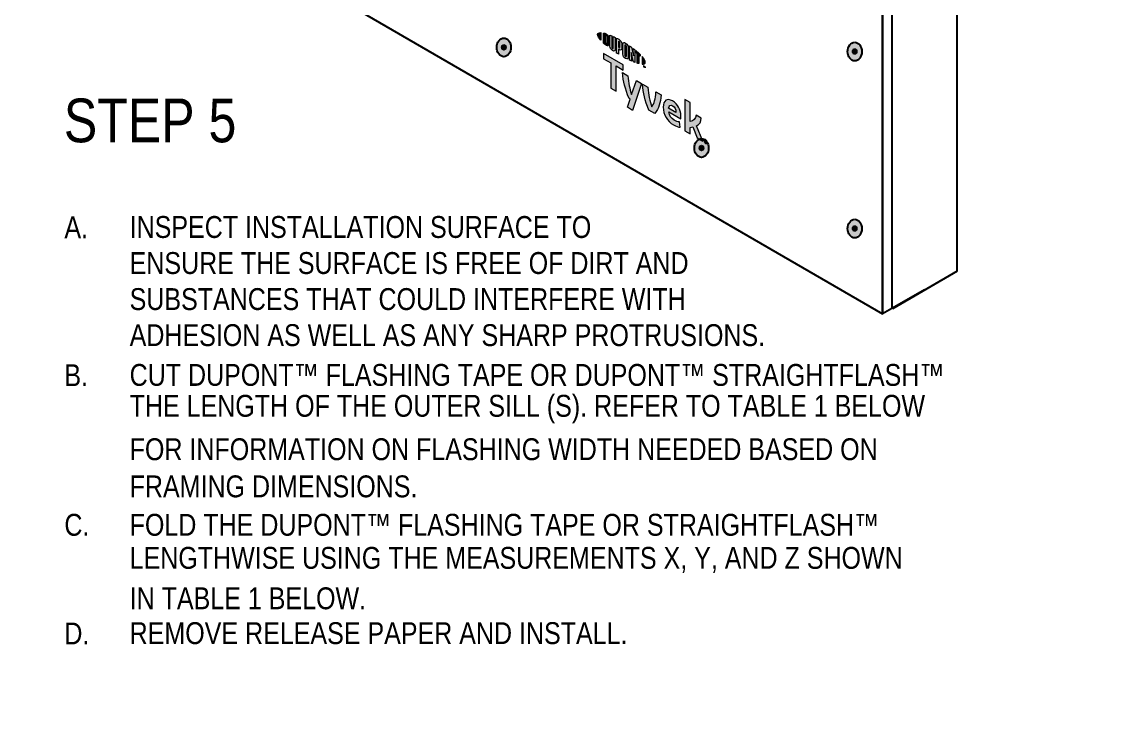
# Model space of a CAD drawing. Header units: inches. Extents: x -22 to 84, y -21 to 19.
# Drawn here: x 8.57 to 16.46, y 3.71 to 8.65 of the extents above; entities that cross this region are included whole.
import ezdxf

# ---------------------------------------------------------------- set-up
doc = ezdxf.new("R2010")
doc.units = ezdxf.units.IN
doc.header["$MEASUREMENT"] = 0
for name, color, linetype, lineweight in [('.ATI-TEXT', 7, 'Continuous', 0), ('G-ANNO-TTLB', 7, 'Continuous', 0), ('TYVEK', 7, 'Continuous', 0), ('X-REF - TRACED', 7, 'Continuous', 0)]:
    doc.layers.add(name, color=color, linetype=linetype, lineweight=lineweight)

# ---------------------------------------------------------------- blocks, each defined once
blk = doc.blocks.new('Block_119')
at = {"layer": 'X-REF - TRACED', "true_color": 0x848484, "transparency": 33554687}
h = blk.add_hatch(color=252, dxfattribs=at)
h.dxf.hatch_style = 2
edge = h.paths.add_edge_path()
edge.add_spline(control_points=[(12.6806, 8.5655), (12.6806, 8.5555), (12.689, 8.5412), (12.7039, 8.5246), (12.7039, 8.5246), (12.7039, 8.5793), (12.7039, 8.5793), (12.689, 8.5799), (12.6806, 8.5755), (12.6806, 8.5655)], knot_values=[0, 0, 0, 0, 1, 1, 1, 2, 2, 2, 3, 3, 3, 3], degree=3, periodic=0)
h = blk.add_hatch(color=252, dxfattribs=at)
h.dxf.hatch_style = 2
edge = h.paths.add_edge_path()
edge.add_spline(control_points=[(12.7484, 8.504), (12.7484, 8.4998), (12.7462, 8.4997), (12.7435, 8.5012), (12.7415, 8.5024), (12.7383, 8.505), (12.7358, 8.5073), (12.7358, 8.5073), (12.7358, 8.5597), (12.7358, 8.5597), (12.7383, 8.559), (12.7415, 8.558), (12.7435, 8.5568), (12.7462, 8.5553), (12.7484, 8.5526), (12.7484, 8.5484), (12.7484, 8.5484), (12.7484, 8.504), (12.7484, 8.504)], knot_values=[0, 0, 0, 0, 1, 1, 1, 2, 2, 2, 3, 3, 3, 4, 4, 4, 5, 5, 5, 6, 6, 6, 6], degree=3, periodic=0)
edge = h.paths.add_edge_path()
edge.add_spline(control_points=[(12.7453, 8.5695), (12.7411, 8.5719), (12.7352, 8.5739), (12.7244, 8.5764), (12.7244, 8.5764), (12.7244, 8.5038), (12.7244, 8.5038), (12.7339, 8.495), (12.7411, 8.4889), (12.7453, 8.4865), (12.7548, 8.481), (12.7602, 8.4846), (12.7602, 8.4953), (12.7602, 8.4953), (12.7602, 8.5435), (12.7602, 8.5435), (12.7602, 8.5542), (12.7548, 8.564), (12.7453, 8.5695)], knot_values=[0, 0, 0, 0, 1, 1, 1, 2, 2, 2, 3, 3, 3, 4, 4, 4, 5, 5, 5, 6, 6, 6, 6], degree=3, periodic=0)
h = blk.add_hatch(color=252, dxfattribs=at)
h.dxf.hatch_style = 2
edge = h.paths.add_edge_path()
edge.add_spline(control_points=[(12.7934, 8.4695), (12.7934, 8.4653), (12.7922, 8.4633), (12.7876, 8.4666), (12.7831, 8.4698), (12.7819, 8.4727), (12.7819, 8.4777), (12.7819, 8.4777), (12.7819, 8.5567), (12.7819, 8.5567), (12.7789, 8.558), (12.7723, 8.5608), (12.7694, 8.562), (12.7694, 8.562), (12.7694, 8.4821), (12.7694, 8.4821), (12.7694, 8.4693), (12.7748, 8.4613), (12.7876, 8.4522), (12.7993, 8.4439), (12.8064, 8.4466), (12.8064, 8.4607), (12.8064, 8.4607), (12.8064, 8.5451), (12.8064, 8.5451), (12.804, 8.5463), (12.796, 8.5502), (12.7934, 8.5514), (12.7934, 8.5514), (12.7934, 8.4695), (12.7934, 8.4695)], knot_values=[0, 0, 0, 0, 1, 1, 1, 2, 2, 2, 3, 3, 3, 4, 4, 4, 5, 5, 5, 6, 6, 6, 7, 7, 7, 8, 8, 8, 9, 9, 9, 10, 10, 10, 10], degree=3, periodic=0)
h = blk.add_hatch(color=252, dxfattribs=at)
h.dxf.hatch_style = 2
edge = h.paths.add_edge_path()
edge.add_spline(control_points=[(12.8409, 8.4768), (12.8409, 8.4722), (12.8395, 8.4707), (12.8342, 8.4737), (12.8342, 8.4737), (12.8296, 8.4763), (12.8296, 8.4763), (12.8296, 8.4763), (12.8296, 8.5183), (12.8296, 8.5183), (12.8317, 8.5172), (12.8328, 8.5166), (12.834, 8.5159), (12.8397, 8.5126), (12.8409, 8.5094), (12.8409, 8.5048), (12.8409, 8.5048), (12.8409, 8.4768), (12.8409, 8.4768)], knot_values=[0, 0, 0, 0, 1, 1, 1, 2, 2, 2, 3, 3, 3, 4, 4, 4, 5, 5, 5, 6, 6, 6, 6], degree=3, periodic=0)
edge = h.paths.add_edge_path()
edge.add_spline(control_points=[(12.8347, 8.5303), (12.8325, 8.5316), (12.8242, 8.5361), (12.8166, 8.54), (12.8166, 8.54), (12.8166, 8.4336), (12.8166, 8.4336), (12.8192, 8.432), (12.826, 8.4277), (12.8296, 8.4255), (12.8296, 8.4255), (12.8296, 8.4616), (12.8296, 8.4616), (12.8296, 8.4616), (12.8347, 8.4586), (12.8347, 8.4586), (12.8484, 8.4508), (12.8541, 8.4545), (12.8541, 8.468), (12.8541, 8.468), (12.8541, 8.4994), (12.8541, 8.4994), (12.8541, 8.5126), (12.8477, 8.5229), (12.8347, 8.5303)], knot_values=[0, 0, 0, 0, 1, 1, 1, 2, 2, 2, 3, 3, 3, 4, 4, 4, 5, 5, 5, 6, 6, 6, 7, 7, 7, 8, 8, 8, 8], degree=3, periodic=0)
h = blk.add_hatch(color=252, dxfattribs=at)
h.dxf.hatch_style = 2
edge = h.paths.add_edge_path()
edge.add_spline(control_points=[(12.8874, 8.4128), (12.8874, 8.4086), (12.8862, 8.4071), (12.8816, 8.4096), (12.8769, 8.4122), (12.8756, 8.4153), (12.8756, 8.4196), (12.8756, 8.4196), (12.8756, 8.4859), (12.8756, 8.4859), (12.8756, 8.4902), (12.8769, 8.4919), (12.8816, 8.489), (12.8862, 8.4862), (12.8874, 8.4832), (12.8874, 8.479), (12.8874, 8.479), (12.8874, 8.4128), (12.8874, 8.4128)], knot_values=[0, 0, 0, 0, 1, 1, 1, 2, 2, 2, 3, 3, 3, 4, 4, 4, 5, 5, 5, 6, 6, 6, 6], degree=3, periodic=0)
edge = h.paths.add_edge_path()
edge.add_spline(control_points=[(12.8816, 8.5039), (12.8695, 8.5115), (12.8623, 8.5095), (12.8623, 8.4955), (12.8623, 8.4955), (12.8623, 8.426), (12.8623, 8.426), (12.8623, 8.4112), (12.8689, 8.4014), (12.8816, 8.3947), (12.8941, 8.3881), (12.9006, 8.3898), (12.9006, 8.4055), (12.9006, 8.4055), (12.9006, 8.4719), (12.9006, 8.4719), (12.9006, 8.4868), (12.8947, 8.4956), (12.8816, 8.5039)], knot_values=[0, 0, 0, 0, 1, 1, 1, 2, 2, 2, 3, 3, 3, 4, 4, 4, 5, 5, 5, 6, 6, 6, 6], degree=3, periodic=0)
h = blk.add_hatch(color=252, dxfattribs=at)
h.dxf.hatch_style = 2
edge = h.paths.add_edge_path()
edge.add_spline(control_points=[(12.9368, 8.4128), (12.9368, 8.4128), (12.9223, 8.4752), (12.9223, 8.4752), (12.9184, 8.4781), (12.9136, 8.4814), (12.91, 8.4839), (12.91, 8.4839), (12.91, 8.3819), (12.91, 8.3819), (12.9125, 8.3807), (12.9191, 8.3778), (12.9225, 8.3763), (12.9225, 8.3763), (12.9215, 8.437), (12.9215, 8.437), (12.9215, 8.437), (12.9368, 8.3704), (12.9368, 8.3704), (12.94, 8.3691), (12.9448, 8.3673), (12.9479, 8.3662), (12.9479, 8.3662), (12.9479, 8.4558), (12.9479, 8.4558), (12.9446, 8.4585), (12.9387, 8.463), (12.9359, 8.4652), (12.9359, 8.4652), (12.9368, 8.4128), (12.9368, 8.4128)], knot_values=[0, 0, 0, 0, 1, 1, 1, 2, 2, 2, 3, 3, 3, 4, 4, 4, 5, 5, 5, 6, 6, 6, 7, 7, 7, 8, 8, 8, 9, 9, 9, 10, 10, 10, 10], degree=3, periodic=0)
h = blk.add_hatch(color=252, dxfattribs=at)
h.dxf.hatch_style = 2
edge = h.paths.add_edge_path()
edge.add_spline(control_points=[(12.9543, 8.4364), (12.9575, 8.4339), (12.9607, 8.4314), (12.9638, 8.4288), (12.9638, 8.4288), (12.9638, 8.361), (12.9638, 8.361), (12.9667, 8.3601), (12.972, 8.3586), (12.9755, 8.3578), (12.9755, 8.3578), (12.9755, 8.4188), (12.9755, 8.4188), (12.9789, 8.4159), (12.9821, 8.413), (12.985, 8.4104), (12.985, 8.4104), (12.985, 8.4235), (12.985, 8.4235), (12.9758, 8.4325), (12.9659, 8.4412), (12.9543, 8.4506), (12.9543, 8.4506), (12.9543, 8.4364), (12.9543, 8.4364)], knot_values=[0, 0, 0, 0, 1, 1, 1, 2, 2, 2, 3, 3, 3, 4, 4, 4, 5, 5, 5, 6, 6, 6, 7, 7, 7, 8, 8, 8, 8], degree=3, periodic=0)
h = blk.add_hatch(color=252, dxfattribs=at)
h.dxf.hatch_style = 2
edge = h.paths.add_edge_path()
edge.add_spline(control_points=[(13.0223, 8.3682), (13.0223, 8.3582), (13.0138, 8.3537), (12.999, 8.3542), (12.999, 8.3542), (12.999, 8.409), (12.999, 8.409), (13.0138, 8.3924), (13.0223, 8.3781), (13.0223, 8.3682)], knot_values=[0, 0, 0, 0, 1, 1, 1, 2, 2, 2, 3, 3, 3, 3], degree=3, periodic=0)
h = blk.add_hatch(color=252, dxfattribs=at)
h.dxf.hatch_style = 2
edge = h.paths.add_edge_path()
edge.add_spline(control_points=[(13.0154, 8.3392), (13.0154, 8.3392), (13.0168, 8.3384), (13.0168, 8.3384), (13.0168, 8.3384), (13.0189, 8.3335), (13.0189, 8.3335), (13.0189, 8.3335), (13.0209, 8.336), (13.0209, 8.336), (13.0209, 8.336), (13.0223, 8.3352), (13.0223, 8.3352), (13.0223, 8.3352), (13.0223, 8.3274), (13.0223, 8.3274), (13.0223, 8.3274), (13.021, 8.3281), (13.021, 8.3281), (13.021, 8.3281), (13.021, 8.3337), (13.021, 8.3337), (13.021, 8.3337), (13.0189, 8.3312), (13.0189, 8.3312), (13.0189, 8.3312), (13.0188, 8.3312), (13.0188, 8.3312), (13.0188, 8.3312), (13.0167, 8.3362), (13.0167, 8.3362), (13.0167, 8.3362), (13.0167, 8.3306), (13.0167, 8.3306), (13.0167, 8.3306), (13.0154, 8.3314), (13.0154, 8.3314), (13.0154, 8.3314), (13.0154, 8.3392), (13.0154, 8.3392)], knot_values=[0, 0, 0, 0, 1, 1, 1, 2, 2, 2, 3, 3, 3, 4, 4, 4, 5, 5, 5, 6, 6, 6, 7, 7, 7, 8, 8, 8, 9, 9, 9, 10, 10, 10, 11, 11, 11, 12, 12, 12, 13, 13, 13, 13], degree=3, periodic=0)
edge = h.paths.add_edge_path()
edge.add_spline(control_points=[(13.0105, 8.3407), (13.0105, 8.3407), (13.0083, 8.3419), (13.0083, 8.3419), (13.0083, 8.3419), (13.0083, 8.3433), (13.0083, 8.3433), (13.0083, 8.3433), (13.0139, 8.3401), (13.0139, 8.3401), (13.0139, 8.3401), (13.0139, 8.3387), (13.0139, 8.3387), (13.0139, 8.3387), (13.0118, 8.3399), (13.0118, 8.3399), (13.0118, 8.3399), (13.0118, 8.3334), (13.0118, 8.3334), (13.0118, 8.3334), (13.0105, 8.3342), (13.0105, 8.3342), (13.0105, 8.3342), (13.0105, 8.3407), (13.0105, 8.3407)], knot_values=[0, 0, 0, 0, 1, 1, 1, 2, 2, 2, 3, 3, 3, 4, 4, 4, 5, 5, 5, 6, 6, 6, 7, 7, 7, 8, 8, 8, 8], degree=3, periodic=0)
at = {"layer": 'X-REF - TRACED'}
for points, knots in [([(12.6806, 8.5655), (12.6806, 8.5555), (12.689, 8.5412), (12.7039, 8.5246), (12.7039, 8.5246), (12.7039, 8.5793), (12.7039, 8.5793), (12.689, 8.5799), (12.6806, 8.5755), (12.6806, 8.5655)], [0, 0, 0, 0, 1, 1, 1, 2, 2, 2, 3, 3, 3, 3]), ([(12.7453, 8.5695), (12.7411, 8.5719), (12.7352, 8.5739), (12.7244, 8.5764), (12.7244, 8.5764), (12.7244, 8.5038), (12.7244, 8.5038), (12.7339, 8.495), (12.7411, 8.4889), (12.7453, 8.4865), (12.7548, 8.481), (12.7602, 8.4846), (12.7602, 8.4953), (12.7602, 8.4953), (12.7602, 8.5435), (12.7602, 8.5435), (12.7602, 8.5542), (12.7548, 8.564), (12.7453, 8.5695)], [0, 0, 0, 0, 1, 1, 1, 2, 2, 2, 3, 3, 3, 4, 4, 4, 5, 5, 5, 6, 6, 6, 6]), ([(12.7484, 8.504), (12.7484, 8.4998), (12.7462, 8.4997), (12.7435, 8.5012), (12.7415, 8.5024), (12.7383, 8.505), (12.7358, 8.5073), (12.7358, 8.5073), (12.7358, 8.5597), (12.7358, 8.5597), (12.7383, 8.559), (12.7415, 8.558), (12.7435, 8.5568), (12.7462, 8.5553), (12.7484, 8.5526), (12.7484, 8.5484), (12.7484, 8.5484), (12.7484, 8.504), (12.7484, 8.504)], [0, 0, 0, 0, 1, 1, 1, 2, 2, 2, 3, 3, 3, 4, 4, 4, 5, 5, 5, 6, 6, 6, 6]), ([(12.7934, 8.4695), (12.7934, 8.4653), (12.7922, 8.4633), (12.7876, 8.4666), (12.7831, 8.4698), (12.7819, 8.4727), (12.7819, 8.4777), (12.7819, 8.4777), (12.7819, 8.5567), (12.7819, 8.5567), (12.7789, 8.558), (12.7723, 8.5608), (12.7694, 8.562), (12.7694, 8.562), (12.7694, 8.4821), (12.7694, 8.4821), (12.7694, 8.4693), (12.7748, 8.4613), (12.7876, 8.4522), (12.7993, 8.4439), (12.8064, 8.4466), (12.8064, 8.4607), (12.8064, 8.4607), (12.8064, 8.5451), (12.8064, 8.5451), (12.804, 8.5463), (12.796, 8.5502), (12.7934, 8.5514), (12.7934, 8.5514), (12.7934, 8.4695), (12.7934, 8.4695)], [0, 0, 0, 0, 1, 1, 1, 2, 2, 2, 3, 3, 3, 4, 4, 4, 5, 5, 5, 6, 6, 6, 7, 7, 7, 8, 8, 8, 9, 9, 9, 10, 10, 10, 10]), ([(12.8347, 8.5303), (12.8325, 8.5316), (12.8242, 8.5361), (12.8166, 8.54), (12.8166, 8.54), (12.8166, 8.4336), (12.8166, 8.4336), (12.8192, 8.432), (12.826, 8.4277), (12.8296, 8.4255), (12.8296, 8.4255), (12.8296, 8.4616), (12.8296, 8.4616), (12.8296, 8.4616), (12.8347, 8.4586), (12.8347, 8.4586), (12.8484, 8.4508), (12.8541, 8.4545), (12.8541, 8.468), (12.8541, 8.468), (12.8541, 8.4994), (12.8541, 8.4994), (12.8541, 8.5126), (12.8477, 8.5229), (12.8347, 8.5303)], [0, 0, 0, 0, 1, 1, 1, 2, 2, 2, 3, 3, 3, 4, 4, 4, 5, 5, 5, 6, 6, 6, 7, 7, 7, 8, 8, 8, 8]), ([(12.8409, 8.4768), (12.8409, 8.4722), (12.8395, 8.4707), (12.8342, 8.4737), (12.8342, 8.4737), (12.8296, 8.4763), (12.8296, 8.4763), (12.8296, 8.4763), (12.8296, 8.5183), (12.8296, 8.5183), (12.8317, 8.5172), (12.8328, 8.5166), (12.834, 8.5159), (12.8397, 8.5126), (12.8409, 8.5094), (12.8409, 8.5048), (12.8409, 8.5048), (12.8409, 8.4768), (12.8409, 8.4768)], [0, 0, 0, 0, 1, 1, 1, 2, 2, 2, 3, 3, 3, 4, 4, 4, 5, 5, 5, 6, 6, 6, 6]), ([(12.8816, 8.5039), (12.8695, 8.5115), (12.8623, 8.5095), (12.8623, 8.4955), (12.8623, 8.4955), (12.8623, 8.426), (12.8623, 8.426), (12.8623, 8.4112), (12.8689, 8.4014), (12.8816, 8.3947), (12.8941, 8.3881), (12.9006, 8.3898), (12.9006, 8.4055), (12.9006, 8.4055), (12.9006, 8.4719), (12.9006, 8.4719), (12.9006, 8.4868), (12.8947, 8.4956), (12.8816, 8.5039)], [0, 0, 0, 0, 1, 1, 1, 2, 2, 2, 3, 3, 3, 4, 4, 4, 5, 5, 5, 6, 6, 6, 6]), ([(12.8874, 8.4128), (12.8874, 8.4086), (12.8862, 8.4071), (12.8816, 8.4096), (12.8769, 8.4122), (12.8756, 8.4153), (12.8756, 8.4196), (12.8756, 8.4196), (12.8756, 8.4859), (12.8756, 8.4859), (12.8756, 8.4902), (12.8769, 8.4919), (12.8816, 8.489), (12.8862, 8.4862), (12.8874, 8.4832), (12.8874, 8.479), (12.8874, 8.479), (12.8874, 8.4128), (12.8874, 8.4128)], [0, 0, 0, 0, 1, 1, 1, 2, 2, 2, 3, 3, 3, 4, 4, 4, 5, 5, 5, 6, 6, 6, 6]), ([(12.9368, 8.4128), (12.9368, 8.4128), (12.9223, 8.4752), (12.9223, 8.4752), (12.9184, 8.4781), (12.9136, 8.4814), (12.91, 8.4839), (12.91, 8.4839), (12.91, 8.3819), (12.91, 8.3819), (12.9125, 8.3807), (12.9191, 8.3778), (12.9225, 8.3763), (12.9225, 8.3763), (12.9215, 8.437), (12.9215, 8.437), (12.9215, 8.437), (12.9368, 8.3704), (12.9368, 8.3704), (12.94, 8.3691), (12.9448, 8.3673), (12.9479, 8.3662), (12.9479, 8.3662), (12.9479, 8.4558), (12.9479, 8.4558), (12.9446, 8.4585), (12.9387, 8.463), (12.9359, 8.4652), (12.9359, 8.4652), (12.9368, 8.4128), (12.9368, 8.4128)], [0, 0, 0, 0, 1, 1, 1, 2, 2, 2, 3, 3, 3, 4, 4, 4, 5, 5, 5, 6, 6, 6, 7, 7, 7, 8, 8, 8, 9, 9, 9, 10, 10, 10, 10]), ([(12.9543, 8.4364), (12.9575, 8.4339), (12.9607, 8.4314), (12.9638, 8.4288), (12.9638, 8.4288), (12.9638, 8.361), (12.9638, 8.361), (12.9667, 8.3601), (12.972, 8.3586), (12.9755, 8.3578), (12.9755, 8.3578), (12.9755, 8.4188), (12.9755, 8.4188), (12.9789, 8.4159), (12.9821, 8.413), (12.985, 8.4104), (12.985, 8.4104), (12.985, 8.4235), (12.985, 8.4235), (12.9758, 8.4325), (12.9659, 8.4412), (12.9543, 8.4506), (12.9543, 8.4506), (12.9543, 8.4364), (12.9543, 8.4364)], [0, 0, 0, 0, 1, 1, 1, 2, 2, 2, 3, 3, 3, 4, 4, 4, 5, 5, 5, 6, 6, 6, 7, 7, 7, 8, 8, 8, 8]), ([(13.0223, 8.3682), (13.0223, 8.3582), (13.0138, 8.3537), (12.999, 8.3542), (12.999, 8.3542), (12.999, 8.409), (12.999, 8.409), (13.0138, 8.3924), (13.0223, 8.3781), (13.0223, 8.3682)], [0, 0, 0, 0, 1, 1, 1, 2, 2, 2, 3, 3, 3, 3]), ([(13.0105, 8.3407), (13.0105, 8.3407), (13.0083, 8.3419), (13.0083, 8.3419), (13.0083, 8.3419), (13.0083, 8.3433), (13.0083, 8.3433), (13.0083, 8.3433), (13.0139, 8.3401), (13.0139, 8.3401), (13.0139, 8.3401), (13.0139, 8.3387), (13.0139, 8.3387), (13.0139, 8.3387), (13.0118, 8.3399), (13.0118, 8.3399), (13.0118, 8.3399), (13.0118, 8.3334), (13.0118, 8.3334), (13.0118, 8.3334), (13.0105, 8.3342), (13.0105, 8.3342), (13.0105, 8.3342), (13.0105, 8.3407), (13.0105, 8.3407)], [0, 0, 0, 0, 1, 1, 1, 2, 2, 2, 3, 3, 3, 4, 4, 4, 5, 5, 5, 6, 6, 6, 7, 7, 7, 8, 8, 8, 8]), ([(13.0154, 8.3392), (13.0154, 8.3392), (13.0168, 8.3384), (13.0168, 8.3384), (13.0168, 8.3384), (13.0189, 8.3335), (13.0189, 8.3335), (13.0189, 8.3335), (13.0209, 8.336), (13.0209, 8.336), (13.0209, 8.336), (13.0223, 8.3352), (13.0223, 8.3352), (13.0223, 8.3352), (13.0223, 8.3274), (13.0223, 8.3274), (13.0223, 8.3274), (13.021, 8.3281), (13.021, 8.3281), (13.021, 8.3281), (13.021, 8.3337), (13.021, 8.3337), (13.021, 8.3337), (13.0189, 8.3312), (13.0189, 8.3312), (13.0189, 8.3312), (13.0188, 8.3312), (13.0188, 8.3312), (13.0188, 8.3312), (13.0167, 8.3362), (13.0167, 8.3362), (13.0167, 8.3362), (13.0167, 8.3306), (13.0167, 8.3306), (13.0167, 8.3306), (13.0154, 8.3314), (13.0154, 8.3314), (13.0154, 8.3314), (13.0154, 8.3392), (13.0154, 8.3392)], [0, 0, 0, 0, 1, 1, 1, 2, 2, 2, 3, 3, 3, 4, 4, 4, 5, 5, 5, 6, 6, 6, 7, 7, 7, 8, 8, 8, 9, 9, 9, 10, 10, 10, 11, 11, 11, 12, 12, 12, 13, 13, 13, 13])]:
    blk.add_open_spline(points, degree=3, knots=knots, dxfattribs=at)
blk = doc.blocks.new('Block_123')
at = {"layer": 'X-REF - TRACED', "true_color": 0x848484, "transparency": 33554687}
h = blk.add_hatch(color=252, dxfattribs=at)
h.dxf.hatch_style = 2
h.paths.add_polyline_path([(12.8647, 8.3498), (12.7244, 8.4308), (12.7244, 8.3927), (12.775, 8.3634), (12.775, 8.1829), (12.814, 8.1604), (12.814, 8.3409), (12.8647, 8.3117)])
h = blk.add_hatch(color=252, dxfattribs=at)
h.dxf.hatch_style = 2
edge = h.paths.add_edge_path()
edge.add_spline(control_points=[(13.0979, 8.1561), (13.0954, 8.1041), (13.0851, 8.0739), (13.069, 8.0479), (13.0535, 8.0921), (13.0434, 8.1342), (13.0404, 8.1893), (13.0404, 8.1893), (13.0025, 8.2111), (13.0025, 8.2111), (13.0066, 8.146), (13.0189, 8.0987), (13.0483, 8.0251), (13.0483, 8.0251), (13.09, 8.0011), (13.09, 8.0011), (13.1183, 8.0413), (13.13, 8.0748), (13.1355, 8.1344), (13.1355, 8.1344), (13.0979, 8.1561), (13.0979, 8.1561)], knot_values=[0, 0, 0, 0, 1, 1, 1, 2, 2, 2, 3, 3, 3, 4, 4, 4, 5, 5, 5, 6, 6, 6, 7, 7, 7, 7], degree=3, periodic=0)
h = blk.add_hatch(color=252, dxfattribs=at)
h.dxf.hatch_style = 2
edge = h.paths.add_edge_path()
edge.add_spline(control_points=[(13.1891, 8.0388), (13.1891, 8.0388), (13.2409, 8.0089), (13.2409, 8.0089), (13.2409, 8.0089), (13.2409, 8.0126), (13.2409, 8.0126), (13.2409, 8.0301), (13.2327, 8.0476), (13.2177, 8.0563), (13.2019, 8.0654), (13.1916, 8.0586), (13.1891, 8.0388)], knot_values=[0, 0, 0, 0, 1, 1, 1, 2, 2, 2, 3, 3, 3, 4, 4, 4, 4], degree=3, periodic=0)
edge = h.paths.add_edge_path()
edge.add_spline(control_points=[(13.2717, 7.9031), (13.2597, 7.9037), (13.242, 7.9096), (13.224, 7.92), (13.1801, 7.9453), (13.1502, 7.9944), (13.1502, 8.0463), (13.1502, 8.0959), (13.1777, 8.1138), (13.2177, 8.0907), (13.2534, 8.07), (13.2768, 8.0275), (13.2768, 7.9856), (13.2768, 7.9763), (13.2763, 7.9685), (13.2757, 7.9625), (13.2757, 7.9625), (13.1897, 8.0122), (13.1897, 8.0122), (13.1932, 7.9852), (13.206, 7.9666), (13.2278, 7.954), (13.2411, 7.9463), (13.2539, 7.9423), (13.2657, 7.9412), (13.2657, 7.9412), (13.2717, 7.9031), (13.2717, 7.9031)], knot_values=[0, 0, 0, 0, 1, 1, 1, 2, 2, 2, 3, 3, 3, 4, 4, 4, 5, 5, 5, 6, 6, 6, 7, 7, 7, 8, 8, 8, 9, 9, 9, 9], degree=3, periodic=0)
h = blk.add_hatch(color=252, dxfattribs=at)
h.dxf.hatch_style = 2
edge = h.paths.add_edge_path()
edge.add_spline(control_points=[(13.3882, 7.9141), (13.3882, 7.9141), (13.4335, 7.8028), (13.4335, 7.8028), (13.4335, 7.8028), (13.3926, 7.8264), (13.3926, 7.8264), (13.3926, 7.8264), (13.3613, 7.9053), (13.3613, 7.9053), (13.3556, 7.904), (13.3496, 7.9027), (13.343, 7.9018), (13.343, 7.9018), (13.343, 7.855), (13.343, 7.855), (13.343, 7.855), (13.3054, 7.8767), (13.3054, 7.8767), (13.3054, 7.8767), (13.3054, 8.1006), (13.3054, 8.1006), (13.3054, 8.1006), (13.343, 8.0811), (13.343, 8.0811), (13.343, 8.0811), (13.343, 7.9434), (13.343, 7.9434), (13.3686, 7.9476), (13.3812, 7.9622), (13.3855, 7.99), (13.3855, 7.99), (13.4228, 7.9685), (13.4228, 7.9685), (13.422, 7.9421), (13.41, 7.925), (13.3882, 7.9141)], knot_values=[0, 0, 0, 0, 1, 1, 1, 2, 2, 2, 3, 3, 3, 4, 4, 4, 5, 5, 5, 6, 6, 6, 7, 7, 7, 8, 8, 8, 9, 9, 9, 10, 10, 10, 11, 11, 11, 12, 12, 12, 12], degree=3, periodic=0)
at = {"layer": 'X-REF - TRACED'}
blk.add_lwpolyline([(12.8647, 8.3498), (12.7244, 8.4308), (12.7244, 8.3927), (12.775, 8.3634), (12.775, 8.1829), (12.814, 8.1604), (12.814, 8.3409), (12.8647, 8.3117)], close=True, dxfattribs=at)
for points, knots in [([(13.0979, 8.1561), (13.0954, 8.1041), (13.0851, 8.0739), (13.069, 8.0479), (13.0535, 8.0921), (13.0434, 8.1342), (13.0404, 8.1893), (13.0404, 8.1893), (13.0025, 8.2111), (13.0025, 8.2111), (13.0066, 8.146), (13.0189, 8.0987), (13.0483, 8.0251), (13.0483, 8.0251), (13.09, 8.0011), (13.09, 8.0011), (13.1183, 8.0413), (13.13, 8.0748), (13.1355, 8.1344), (13.1355, 8.1344), (13.0979, 8.1561), (13.0979, 8.1561)], [0, 0, 0, 0, 1, 1, 1, 2, 2, 2, 3, 3, 3, 4, 4, 4, 5, 5, 5, 6, 6, 6, 7, 7, 7, 7]), ([(13.2717, 7.9031), (13.2597, 7.9037), (13.242, 7.9096), (13.224, 7.92), (13.1801, 7.9453), (13.1502, 7.9944), (13.1502, 8.0463), (13.1502, 8.0959), (13.1777, 8.1138), (13.2177, 8.0907), (13.2534, 8.07), (13.2768, 8.0275), (13.2768, 7.9856), (13.2768, 7.9763), (13.2763, 7.9685), (13.2757, 7.9625), (13.2757, 7.9625), (13.1897, 8.0122), (13.1897, 8.0122), (13.1932, 7.9852), (13.206, 7.9666), (13.2278, 7.954), (13.2411, 7.9463), (13.2539, 7.9423), (13.2657, 7.9412), (13.2657, 7.9412), (13.2717, 7.9031), (13.2717, 7.9031)], [0, 0, 0, 0, 1, 1, 1, 2, 2, 2, 3, 3, 3, 4, 4, 4, 5, 5, 5, 6, 6, 6, 7, 7, 7, 8, 8, 8, 9, 9, 9, 9]), ([(13.1891, 8.0388), (13.1891, 8.0388), (13.2409, 8.0089), (13.2409, 8.0089), (13.2409, 8.0089), (13.2409, 8.0126), (13.2409, 8.0126), (13.2409, 8.0301), (13.2327, 8.0476), (13.2177, 8.0563), (13.2019, 8.0654), (13.1916, 8.0586), (13.1891, 8.0388)], [0, 0, 0, 0, 1, 1, 1, 2, 2, 2, 3, 3, 3, 4, 4, 4, 4]), ([(13.3882, 7.9141), (13.3882, 7.9141), (13.4335, 7.8028), (13.4335, 7.8028), (13.4335, 7.8028), (13.3926, 7.8264), (13.3926, 7.8264), (13.3926, 7.8264), (13.3613, 7.9053), (13.3613, 7.9053), (13.3556, 7.904), (13.3496, 7.9027), (13.343, 7.9018), (13.343, 7.9018), (13.343, 7.855), (13.343, 7.855), (13.343, 7.855), (13.3054, 7.8767), (13.3054, 7.8767), (13.3054, 7.8767), (13.3054, 8.1006), (13.3054, 8.1006), (13.3054, 8.1006), (13.343, 8.0811), (13.343, 8.0811), (13.343, 8.0811), (13.343, 7.9434), (13.343, 7.9434), (13.3686, 7.9476), (13.3812, 7.9622), (13.3855, 7.99), (13.3855, 7.99), (13.4228, 7.9685), (13.4228, 7.9685), (13.422, 7.9421), (13.41, 7.925), (13.3882, 7.9141)], [0, 0, 0, 0, 1, 1, 1, 2, 2, 2, 3, 3, 3, 4, 4, 4, 5, 5, 5, 6, 6, 6, 7, 7, 7, 8, 8, 8, 9, 9, 9, 10, 10, 10, 11, 11, 11, 12, 12, 12, 12])]:
    blk.add_open_spline(points, degree=3, knots=knots, dxfattribs=at)
blk = doc.blocks.new('Block_122')
at = {"layer": 'X-REF - TRACED', "true_color": 0x848484, "transparency": 33554687}
h = blk.add_hatch(color=252, dxfattribs=at)
h.dxf.hatch_style = 2
edge = h.paths.add_edge_path()
edge.add_spline(control_points=[(12.9582, 8.2367), (12.9582, 8.2367), (12.9245, 8.1361), (12.9245, 8.1361), (12.9102, 8.1782), (12.9008, 8.2189), (12.898, 8.2715), (12.898, 8.2715), (12.8601, 8.2934), (12.8601, 8.2934), (12.8642, 8.2282), (12.8764, 8.1809), (12.9059, 8.1074), (12.9059, 8.1074), (12.9134, 8.103), (12.9134, 8.103), (12.9134, 8.103), (12.8941, 8.0455), (12.8941, 8.0455), (12.8941, 8.0455), (12.9317, 8.0238), (12.9317, 8.0238), (12.9317, 8.0238), (12.9958, 8.215), (12.9958, 8.215), (12.9958, 8.215), (12.9582, 8.2367), (12.9582, 8.2367)], knot_values=[0, 0, 0, 0, 1, 1, 1, 2, 2, 2, 3, 3, 3, 4, 4, 4, 5, 5, 5, 6, 6, 6, 7, 7, 7, 8, 8, 8, 9, 9, 9, 9], degree=3, periodic=0)
at = {"layer": 'X-REF - TRACED'}
blk.add_open_spline([(12.9582, 8.2367), (12.9582, 8.2367), (12.9245, 8.1361), (12.9245, 8.1361), (12.9102, 8.1782), (12.9008, 8.2189), (12.898, 8.2715), (12.898, 8.2715), (12.8601, 8.2934), (12.8601, 8.2934), (12.8642, 8.2282), (12.8764, 8.1809), (12.9059, 8.1074), (12.9059, 8.1074), (12.9134, 8.103), (12.9134, 8.103), (12.9134, 8.103), (12.8941, 8.0455), (12.8941, 8.0455), (12.8941, 8.0455), (12.9317, 8.0238), (12.9317, 8.0238), (12.9317, 8.0238), (12.9958, 8.215), (12.9958, 8.215), (12.9958, 8.215), (12.9582, 8.2367), (12.9582, 8.2367)], degree=3, knots=[0, 0, 0, 0, 1, 1, 1, 2, 2, 2, 3, 3, 3, 4, 4, 4, 5, 5, 5, 6, 6, 6, 7, 7, 7, 8, 8, 8, 9, 9, 9, 9], dxfattribs=at)
blk.add_blockref('Block_123', (0, 0), dxfattribs=at)
blk = doc.blocks.new('Block_124')
at = {"layer": 'X-REF - TRACED', "true_color": 0x848484, "transparency": 33554687}
h = blk.add_hatch(color=252, dxfattribs=at)
h.dxf.hatch_style = 2
edge = h.paths.add_edge_path()
edge.add_spline(control_points=[(13.4515, 7.8071), (13.4515, 7.8071), (13.4515, 7.803), (13.4515, 7.803), (13.4515, 7.803), (13.4531, 7.8021), (13.4531, 7.8021), (13.4546, 7.8012), (13.4554, 7.8012), (13.4554, 7.8028), (13.4554, 7.8043), (13.4546, 7.8053), (13.4531, 7.8062), (13.4531, 7.8062), (13.4515, 7.8071), (13.4515, 7.8071)], knot_values=[0, 0, 0, 0, 1, 1, 1, 2, 2, 2, 3, 3, 3, 4, 4, 4, 5, 5, 5, 5], degree=3, periodic=0)
edge = h.paths.add_edge_path()
edge.add_spline(control_points=[(13.4488, 7.8112), (13.4488, 7.8112), (13.4531, 7.8088), (13.4531, 7.8088), (13.4563, 7.8069), (13.4579, 7.8042), (13.4579, 7.8013), (13.4579, 7.7993), (13.4571, 7.7983), (13.4556, 7.7986), (13.4564, 7.7963), (13.4574, 7.794), (13.4588, 7.7913), (13.4588, 7.7913), (13.4556, 7.7932), (13.4556, 7.7932), (13.4545, 7.7955), (13.4536, 7.7975), (13.4529, 7.7996), (13.4529, 7.7996), (13.4515, 7.8004), (13.4515, 7.8004), (13.4515, 7.8004), (13.4515, 7.7955), (13.4515, 7.7955), (13.4515, 7.7955), (13.4488, 7.7971), (13.4488, 7.7971), (13.4488, 7.7971), (13.4488, 7.8112), (13.4488, 7.8112)], knot_values=[0, 0, 0, 0, 1, 1, 1, 2, 2, 2, 3, 3, 3, 4, 4, 4, 5, 5, 5, 6, 6, 6, 7, 7, 7, 8, 8, 8, 9, 9, 9, 10, 10, 10, 10], degree=3, periodic=0)
edge = h.paths.add_edge_path()
edge.add_spline(control_points=[(13.4532, 7.8123), (13.4473, 7.8158), (13.4439, 7.8138), (13.4439, 7.8067), (13.4439, 7.7996), (13.4473, 7.7938), (13.4532, 7.7904), (13.4591, 7.787), (13.4625, 7.7889), (13.4625, 7.796), (13.4625, 7.803), (13.4591, 7.8089), (13.4532, 7.8123)], knot_values=[0, 0, 0, 0, 1, 1, 1, 2, 2, 2, 3, 3, 3, 4, 4, 4, 4], degree=3, periodic=0)
edge = h.paths.add_edge_path()
edge.add_spline(control_points=[(13.4532, 7.8152), (13.4605, 7.8109), (13.4653, 7.8028), (13.4653, 7.7944), (13.4653, 7.7859), (13.4605, 7.7834), (13.4532, 7.7876), (13.4458, 7.7919), (13.4411, 7.7999), (13.4411, 7.8084), (13.4411, 7.8168), (13.4459, 7.8194), (13.4532, 7.8152)], knot_values=[0, 0, 0, 0, 1, 1, 1, 2, 2, 2, 3, 3, 3, 4, 4, 4, 4], degree=3, periodic=0)
at = {"layer": 'X-REF - TRACED'}
for points, knots in [([(13.4532, 7.8152), (13.4605, 7.8109), (13.4653, 7.8028), (13.4653, 7.7944), (13.4653, 7.7859), (13.4605, 7.7834), (13.4532, 7.7876), (13.4458, 7.7919), (13.4411, 7.7999), (13.4411, 7.8084), (13.4411, 7.8168), (13.4459, 7.8194), (13.4532, 7.8152)], [0, 0, 0, 0, 1, 1, 1, 2, 2, 2, 3, 3, 3, 4, 4, 4, 4]), ([(13.4532, 7.8123), (13.4473, 7.8158), (13.4439, 7.8138), (13.4439, 7.8067), (13.4439, 7.7996), (13.4473, 7.7938), (13.4532, 7.7904), (13.4591, 7.787), (13.4625, 7.7889), (13.4625, 7.796), (13.4625, 7.803), (13.4591, 7.8089), (13.4532, 7.8123)], [0, 0, 0, 0, 1, 1, 1, 2, 2, 2, 3, 3, 3, 4, 4, 4, 4]), ([(13.4488, 7.8112), (13.4488, 7.8112), (13.4531, 7.8088), (13.4531, 7.8088), (13.4563, 7.8069), (13.4579, 7.8042), (13.4579, 7.8013), (13.4579, 7.7993), (13.4571, 7.7983), (13.4556, 7.7986), (13.4564, 7.7963), (13.4574, 7.794), (13.4588, 7.7913), (13.4588, 7.7913), (13.4556, 7.7932), (13.4556, 7.7932), (13.4545, 7.7955), (13.4536, 7.7975), (13.4529, 7.7996), (13.4529, 7.7996), (13.4515, 7.8004), (13.4515, 7.8004), (13.4515, 7.8004), (13.4515, 7.7955), (13.4515, 7.7955), (13.4515, 7.7955), (13.4488, 7.7971), (13.4488, 7.7971), (13.4488, 7.7971), (13.4488, 7.8112), (13.4488, 7.8112)], [0, 0, 0, 0, 1, 1, 1, 2, 2, 2, 3, 3, 3, 4, 4, 4, 5, 5, 5, 6, 6, 6, 7, 7, 7, 8, 8, 8, 9, 9, 9, 10, 10, 10, 10]), ([(13.4515, 7.8071), (13.4515, 7.8071), (13.4515, 7.803), (13.4515, 7.803), (13.4515, 7.803), (13.4531, 7.8021), (13.4531, 7.8021), (13.4546, 7.8012), (13.4554, 7.8012), (13.4554, 7.8028), (13.4554, 7.8043), (13.4546, 7.8053), (13.4531, 7.8062), (13.4531, 7.8062), (13.4515, 7.8071), (13.4515, 7.8071)], [0, 0, 0, 0, 1, 1, 1, 2, 2, 2, 3, 3, 3, 4, 4, 4, 5, 5, 5, 5])]:
    blk.add_open_spline(points, degree=3, knots=knots, dxfattribs=at)
blk = doc.blocks.new('Block_121')
at = {"layer": 'X-REF - TRACED'}
for name in ['Block_122', 'Block_124']:
    blk.add_blockref(name, (0, 0), dxfattribs=at)
blk = doc.blocks.new('Block_120')
at = {"layer": 'X-REF - TRACED'}
blk.add_blockref('Block_121', (0, 0), dxfattribs=at)
blk = doc.blocks.new('Block_118')
at = {"layer": 'X-REF - TRACED'}
for name in ['Block_119', 'Block_120']:
    blk.add_blockref(name, (0, 0), dxfattribs=at)

msp = doc.modelspace()

# ---------------------------------------------------------------- hatches: boundary and pattern name
at = {"layer": 'G-ANNO-TTLB', "true_color": 0xff00ff, "transparency": 33554687}
h = msp.add_hatch(color=6, dxfattribs=at)
edge = h.paths.add_edge_path()
edge.add_spline(control_points=[(19.9156, -15.0652), (19.9156, -15.0652), (-20.7721, -15.0652), (-20.7721, -15.0652), (-20.7721, -15.0652), (-20.7721, 19.0598), (-20.7721, 19.0598), (-20.7721, 19.0598), (19.9156, 19.0598), (19.9156, 19.0598), (19.9156, 19.0598), (19.9156, -15.0652), (19.9156, -15.0652)], knot_values=[0, 0, 0, 0, 1, 1, 1, 2, 2, 2, 3, 3, 3, 4, 4, 4, 4], degree=3, periodic=0)
edge = h.paths.add_edge_path()
edge.add_spline(control_points=[(-20.6471, 18.9348), (-20.6471, 18.9348), (-20.6471, -14.9402), (-20.6471, -14.9402), (-20.6471, -14.9402), (19.7906, -14.9402), (19.7906, -14.9402), (19.7906, -14.9402), (19.7906, 18.9348), (19.7906, 18.9348), (19.7906, 18.9348), (-20.6471, 18.9348), (-20.6471, 18.9348)], knot_values=[0, 0, 0, 0, 1, 1, 1, 2, 2, 2, 3, 3, 3, 4, 4, 4, 4], degree=3, periodic=0)
edge.add_line((-20.6471, 18.9348), (-20.6471, 18.9348))
at = {"layer": 'TYVEK', "true_color": 0x003b71, "transparency": 33554687}
h = msp.add_hatch(color=156, dxfattribs=at)
h.dxf.hatch_style = 2
edge = h.paths.add_edge_path()
edge.add_ellipse((12.0105, 8.4739), major_axis=(0, 0.0664), ratio=0.766948, start_angle=0, end_angle=360)
h = msp.add_hatch(color=156, dxfattribs=at)
h.dxf.hatch_style = 2
edge = h.paths.add_edge_path()
edge.add_ellipse((14.5197, 8.444), major_axis=(0, 0.0664), ratio=0.766948, start_angle=0, end_angle=360)
h = msp.add_hatch(color=156, dxfattribs=at)
h.dxf.hatch_style = 2
edge = h.paths.add_edge_path()
edge.add_ellipse((13.4242, 7.7543), major_axis=(0, 0.0664), ratio=0.766948, start_angle=0, end_angle=360)
h = msp.add_hatch(color=156, dxfattribs=at)
h.dxf.hatch_style = 2
edge = h.paths.add_edge_path()
edge.add_ellipse((14.5197, 7.1787), major_axis=(0, 0.0664), ratio=0.766948, start_angle=0, end_angle=360)

# ---------------------------------------------------------------- linework, layer by layer
at = {"layer": 'G-ANNO-TTLB'}
for points in [[(19.9156, -15.0652), (19.9156, -15.0652), (-20.7721, -15.0652), (-20.7721, -15.0652), (-20.7721, -15.0652), (-20.7721, 19.0598), (-20.7721, 19.0598), (-20.7721, 19.0598), (19.9156, 19.0598), (19.9156, 19.0598), (19.9156, 19.0598), (19.9156, -15.0652), (19.9156, -15.0652)], [(-20.6471, 18.9348), (-20.6471, 18.9348), (-20.6471, -14.9402), (-20.6471, -14.9402), (-20.6471, -14.9402), (19.7906, -14.9402), (19.7906, -14.9402), (19.7906, -14.9402), (19.7906, 18.9348), (19.7906, 18.9348), (19.7906, 18.9348), (-20.6471, 18.9348), (-20.6471, 18.9348)]]:
    msp.add_open_spline(points, degree=3, knots=[0, 0, 0, 0, 1, 1, 1, 2, 2, 2, 3, 3, 3, 4, 4, 4, 4], dxfattribs=at)
at = {"layer": 'TYVEK', "color": 165, "lineweight": 25, "true_color": 0x4c5f99}
for p, q in [((15.253, 6.8764), (15.253, 12.7704)), ((15.2526, 6.8747), (14.7892, 6.605)), ((15.0189, 6.742), (14.7856, 6.607))]:
    msp.add_line(p, q, dxfattribs=at)
at = {"layer": 'TYVEK', "color": 33, "lineweight": 25, "true_color": 0xcc9966}
for p, q in [((14.7856, 12.5009), (14.7856, 6.607)), ((14.7188, 6.5717), (14.7856, 6.6104)), ((14.7856, 6.607), (14.7188, 6.5683))]:
    msp.add_line(p, q, dxfattribs=at)
at = {"layer": 'TYVEK', "color": 18, "lineweight": 25, "true_color": 0x000000}
for p, q in [((14.7188, 12.4623), (14.7188, 6.5683)), ((14.7188, 6.5683), (14.7188, 11.6599)), ((10.9856, 8.7296), (14.7188, 6.5683))]:
    msp.add_line(p, q, dxfattribs=at)
at = {"layer": 'TYVEK', "color": 252, "lineweight": 25, "true_color": 0x848484}
for p, q in [((11.9969, 8.4743), (12.024, 8.4743)), ((12.0105, 8.4914), (12.0105, 8.4572)), ((14.5197, 8.4616), (14.5197, 8.4273)), ((14.5062, 8.4445), (14.5333, 8.4445)), ((13.4107, 7.7547), (13.4378, 7.7547)), ((13.4242, 7.7718), (13.4242, 7.7375)), ((14.5197, 7.1962), (14.5197, 7.1619)), ((14.5062, 7.1791), (14.5333, 7.1791))]:
    msp.add_line(p, q, dxfattribs=at)
at = {"layer": 'TYVEK', "color": 18, "lineweight": 25, "true_color": 0x000000}
for centre in [(12.0105, 8.4739), (14.5197, 8.444), (13.4242, 7.7543), (14.5197, 7.1787)]:
    msp.add_ellipse(centre, major_axis=(0, 0.0664), ratio=0.766948, dxfattribs=at)
at = {"layer": 'TYVEK', "color": 252, "lineweight": 25, "true_color": 0x848484}
for centre in [(12.0105, 8.4743), (14.5197, 8.4445), (13.4242, 7.7547), (14.5197, 7.1791)]:
    msp.add_ellipse(centre, major_axis=(0, 0.0171), ratio=0.788846, dxfattribs=at)

# ---------------------------------------------------------------- block references
at = {"layer": 'X-REF - TRACED'}
msp.add_blockref('Block_118', (0, 0), dxfattribs=at)

# ---------------------------------------------------------------- texts
at = {"layer": '.ATI-TEXT', "char_height": 0.2, "attachment_point": 7}
for s, insert in [('\\C18;\\c0;\\FArial Narrow|b0|i0|c1;\\H0.312500;\\W1.000000;STEP 5', (8.8643, 7.7912)), ('\\C18;\\c0;\\FArial Narrow|b0|i0|c1;\\H0.156250;\\W1.000000;A.', (8.8681, 7.1097)), ('\\C18;\\c0;\\FArial Narrow|b0|i0|c1;\\H0.156250;\\W1.000000;INSPECT INSTALLATION SURFACE TO', (9.3346, 7.1097)), ('\\C18;\\c0;\\FArial Narrow|b0|i0|c1;\\H0.156250;\\W1.000000;ENSURE THE SURFACE IS FREE OF DIRT AND', (9.3346, 6.852)), ('\\C18;\\c0;\\FArial Narrow|b0|i0|c1;\\H0.156250;\\W1.000000;SUBSTANCES THAT COULD INTERFERE WITH', (9.3346, 6.5944)), ('\\C18;\\c0;\\FArial Narrow|b0|i0|c1;\\H0.156250;\\W1.000000;ADHESION AS WELL AS ANY SHARP PROTRUSIONS.', (9.3348, 6.3368)), ('\\C18;\\c0;\\FArial Narrow|b0|i0|c1;\\H0.156250;\\W1.000000;B.', (8.8679, 6.0523)), ('\\C18;\\c0;\\FArial Narrow|b0|i0|c1;\\H0.156250;\\W1.000000;CUT DUPONT™ FLASHING TAPE OR DUPONT™ STRAIGHTFLASH™', (9.3346, 6.0523)), ('\\C18;\\c0;\\FArial Narrow|b0|i0|c1;\\H0.156250;\\W1.000000;THE LENGTH OF THE OUTER SILL (S). REFER TO TABLE 1 BELOW ', (9.3346, 5.7867)), ('\\C18;\\c0;\\FArial Narrow|b0|i0|c1;\\H0.156250;\\W1.000000;FOR INFORMATION ON FLASHING WIDTH NEEDED BASED ON', (9.3346, 5.5211)), ('\\C18;\\c0;\\FArial Narrow|b0|i0|c1;\\H0.156250;\\W1.000000;FRAMING DIMENSIONS.', (9.3346, 5.2556)), ('\\C18;\\c0;\\FArial Narrow|b0|i0|c1;\\H0.156250;\\W1.000000;C.', (8.8679, 4.9809)), ('\\C18;\\c0;\\FArial Narrow|b0|i0|c1;\\H0.156250;\\W1.000000;FOLD THE DUPONT™ FLASHING TAPE OR STRAIGHTFLASH™ ', (9.3346, 4.9809)), ('\\C18;\\c0;\\FArial Narrow|b0|i0|c1;\\H0.156250;\\W1.000000;LENGTHWISE USING THE MEASUREMENTS X, Y, AND Z SHOWN ', (9.3346, 4.7177)), ('\\C18;\\c0;\\FArial Narrow|b0|i0|c1;\\H0.156250;\\W1.000000;IN TABLE 1 BELOW.', (9.3346, 4.4555)), ('\\C18;\\c0;\\FArial Narrow|b0|i0|c1;\\H0.156250;\\W1.000000;D.', (8.8679, 4.2065)), ('\\C18;\\c0;\\FArial Narrow|b0|i0|c1;\\H0.156250;\\W1.000000;REMOVE RELEASE PAPER AND INSTALL.', (9.3346, 4.2065))]:
    msp.add_mtext(s, dxfattribs=dict(at, insert=insert))

doc.saveas('drawing.dxf')
